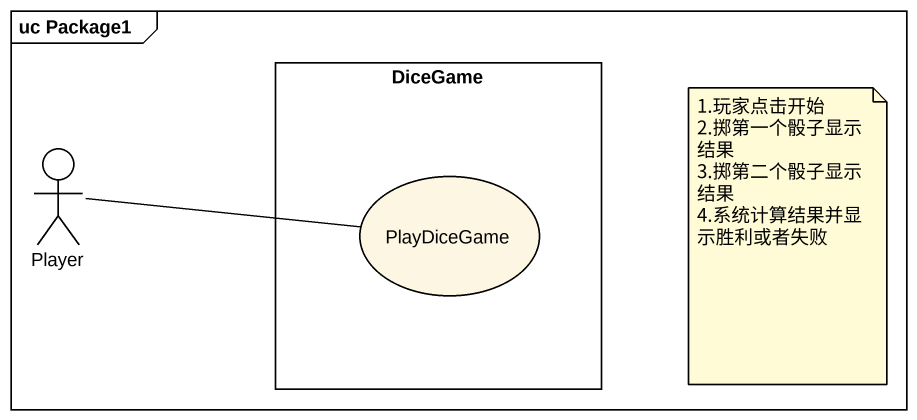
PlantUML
@startuml
mainframe uc Package1
rectangle DiceGame {
  usecase PlayDiceGame
}
actor Player
Player -right- PlayDiceGame
note as N1
  1.玩家点击开始
  2.掷第一个骰子显示结果
  3.掷第二个骰子显示结果
  4.系统计算结果并显示胜利或者失败
end note
@enduml
